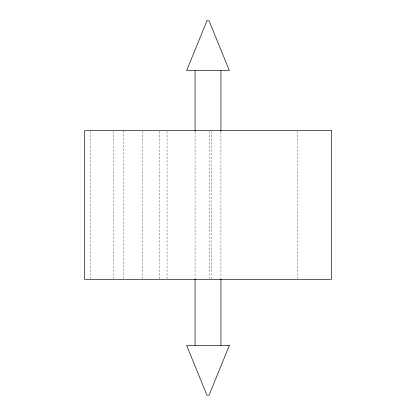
<?xml version="1.0" encoding="UTF-8"?>
<svg xmlns="http://www.w3.org/2000/svg" width="416" height="416" viewBox="0 0 416 416"><rect width="100%" height="100%" fill="white"/><g stroke="black" fill="none" stroke-linecap="round" stroke-linejoin="round"><path stroke-width="0.31" stroke-dasharray="2.08 1.56" d="M297.305 131.31L297.305 278.715M220.938 131.659L220.938 278.491M211.697 131.31L211.697 278.715M209.737 131.31L209.737 278.715M195.062 131.659L195.062 278.491M167.05 131.31L167.05 278.715M159.515 131.31L159.515 278.715M142.605 131.31L142.605 278.715M123.25 130.66L123.25 278.715M113.339 131.31L113.339 278.715M90.464 131.31L90.464 278.715"/><path stroke-width="0.62" d="M220.938 70.585L220.938 131.009M220.938 279.141L220.938 345.415M195.062 70.585L195.062 131.009M195.062 279.141L195.062 345.415M206.939 20.8L186.644 70.585L229.356 70.585L209.061 20.8L206.939 20.8M229.356 345.415L209.061 395.2L206.939 395.2L186.644 345.415L229.356 345.415M331.323 130.66L84.677 130.66L84.677 279.365L331.323 279.365L331.323 130.66"/></g></svg>
